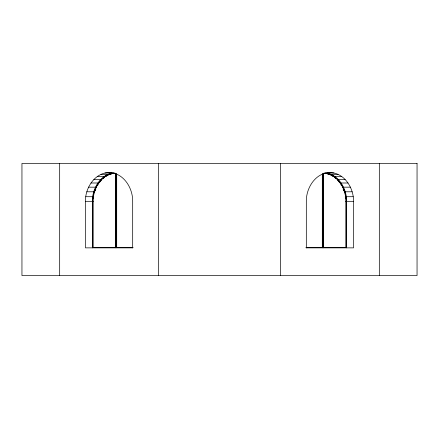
<?xml version="1.0" encoding="UTF-8"?>
<svg xmlns="http://www.w3.org/2000/svg" width="439" height="439" viewBox="0 0 439 439"><rect width="100%" height="100%" fill="white"/><g stroke="black" fill="none" stroke-linecap="round" stroke-linejoin="round"><path stroke-width="0.66" d="M132.825 247.865L85.451 247.865L85.451 201.32C85.106 187.239 95.762 171.413 111.116 172.554M115.836 247.333L92.772 247.333L92.772 201.347C92.624 188.512 101.299 173.778 115.237 173.202M93.628 198.104L93.716 196.804L93.09 196.804M111.923 173.526L112.236 173.526C100.015 176.451 93.084 189.461 93.084 201.347L93.084 247.333M95.192 190.839L95.834 189.138M97.469 185.681L98.133 184.512M99.203 182.838L101.25 180.308M103.791 177.307L104.756 176.473L97.244 176.473M103.077 178.574L104.498 177.345M105.289 176.165L106.359 175.551M107.423 174.936L108.493 174.316L100.975 174.316M105.497 176.632L107.593 175.424M109.064 174.129L111.907 173.185M108.642 174.821L111.989 173.712M114.195 172.746C100.498 174.025 92.25 188.583 92.338 201.32L92.338 247.865M306.175 247.865L353.549 247.865L353.549 201.32C353.741 187.958 344.445 172.823 329.936 172.554C315.421 172.823 306.126 187.958 306.318 201.32L306.318 247.865M327.884 172.554L329.936 172.554M104.959 172.999L111.791 172.999M327.209 172.999L334.041 172.999M323.164 247.333L346.228 247.333L346.228 201.347C346.234 189.412 339.171 176.121 326.764 173.526C338.985 176.451 345.916 189.461 345.916 201.347L345.916 247.333M338.025 174.316L330.507 174.316L331.577 174.936M108.016 174.821L108.329 174.821M330.671 174.821L330.984 174.821M341.756 176.473L334.244 176.473L335.209 177.307M104.345 176.933L104.658 176.933M334.342 176.933L334.655 176.933M93.864 179.392L101.382 179.392M337.618 179.392L345.136 179.392M101.03 179.803L101.656 179.803M337.344 179.803L337.97 179.803M90.95 182.997L98.468 182.997M340.532 182.997L348.05 182.997M98.171 183.343L98.484 183.343M340.516 183.343L340.829 183.343M88.585 187.173L96.103 187.173M342.897 187.173L350.415 187.173M95.85 187.437L96.476 187.437M342.524 187.437L343.15 187.437M86.845 191.788L94.358 191.788M344.642 191.788L352.155 191.788M94.138 191.975L94.451 191.975M344.549 191.975L344.862 191.975M85.775 196.71L92.607 196.71M346.393 196.71L353.225 196.71M345.91 196.804L345.284 196.804L345.372 198.104M85.451 201.32L92.283 201.32M346.717 201.32L353.549 201.32M92.772 201.347L93.397 201.347M345.603 201.347L346.228 201.347M133.116 247.333L116.384 247.333L116.384 173.817M305.884 247.333L322.616 247.333L322.616 173.817M324.805 172.746C338.502 174.025 346.75 188.583 346.662 201.32L346.662 247.865M323.762 173.202L327.077 173.526M109.064 172.554C123.578 172.823 132.874 187.958 132.682 201.32L132.682 247.865M327.093 173.185L329.936 174.129M327.011 173.712L330.358 174.821M332.641 175.551L333.711 176.165M331.407 175.424L333.503 176.632M334.502 177.345L335.923 178.574M337.75 180.308L339.797 182.838M340.867 184.512L341.531 185.681M343.166 189.138L343.808 190.839M379.323 163.434L379.323 275.566M323.477 173.817L323.477 247.333M323.044 173.926L323.044 247.865M322.303 173.817L322.303 247.333M280.548 163.434L280.548 275.566M158.452 163.434L158.452 275.566M116.697 173.817L116.697 247.333M115.956 173.926L115.956 247.865M115.523 173.817L115.523 247.333M59.677 163.434L59.677 275.566M417.05 163.434L21.95 163.434L21.95 275.566L417.05 275.566L417.05 163.434"/></g></svg>
